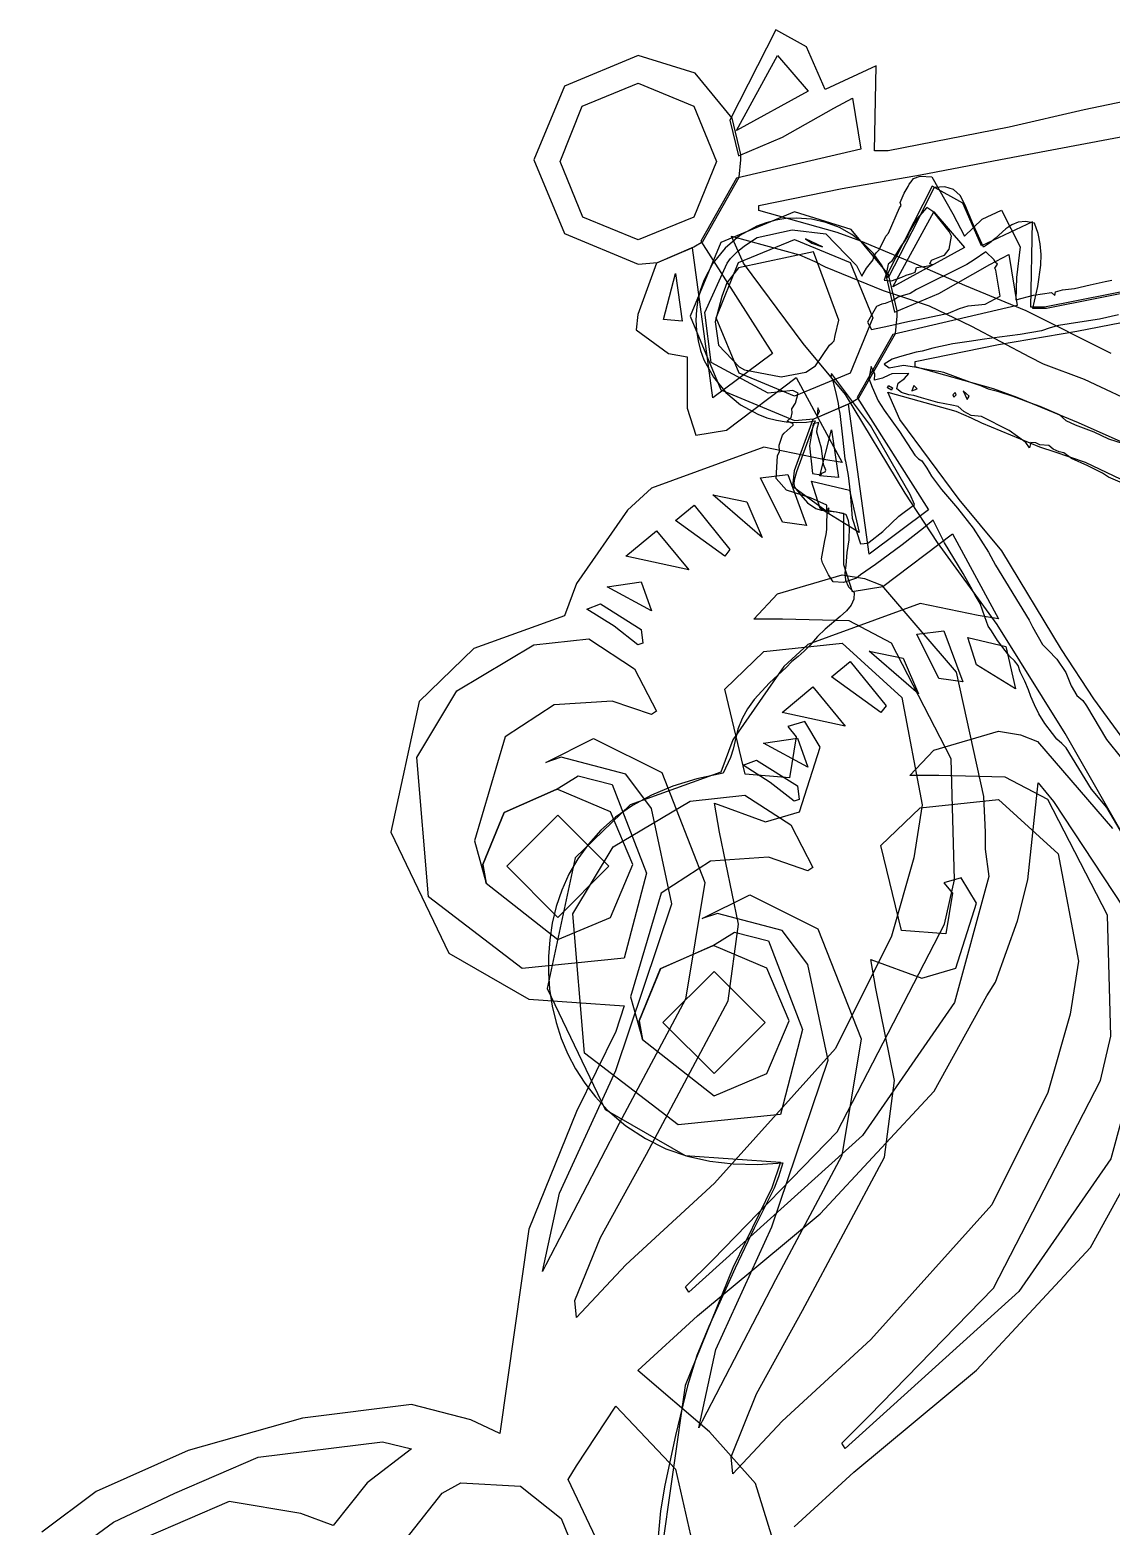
# Model space of a CAD drawing. Extents: x 0 to 208, y 1 to 205.
# Drawn here: x 3.64 to 8.52, y 19.81 to 26.57 of the extents above; entities that cross this region are included whole.
import ezdxf

# ---------------------------------------------------------------- set-up
doc = ezdxf.new("R2010")
doc.units = 0

msp = doc.modelspace()

# ---------------------------------------------------------------- linework, layer by layer
at = {"layer": 'Edge.Cuts'}
for p, q in [((7.7236, 25.857), (7.62273, 25.6563)), ((7.77115, 25.8601), (7.7236, 25.857)), ((7.81004, 25.8474), (7.77115, 25.8601)), ((7.8403, 25.8203), (7.81004, 25.8474)), ((7.86191, 25.7802), (7.8403, 25.8203)), ((7.90128, 25.687), (7.86191, 25.7802)), ((6.92339, 25.6823), (6.84631, 25.6397)), ((6.96521, 25.6979), (6.92339, 25.6823)), ((7.00893, 25.7093), (6.96521, 25.6979)), ((7.05431, 25.7163), (7.00893, 25.7093)), ((7.10121, 25.7187), (7.05431, 25.7163)), ((7.16914, 25.7138), (7.10121, 25.7187)), ((7.23411, 25.6994), (7.16914, 25.7138)), ((7.2953, 25.6762), (7.23411, 25.6994)), ((7.35191, 25.6448), (7.2953, 25.6762)), ((7.94641, 25.5881), (7.90128, 25.687)), ((8.04725, 25.6707), (7.99865, 25.6265)), ((8.07361, 25.6886), (8.04725, 25.6707)), ((8.10307, 25.7005), (8.07361, 25.6886)), ((8.13708, 25.7036), (8.10307, 25.7005)), ((8.1769, 25.6957), (8.13708, 25.7036)), ((8.1933, 25.6492), (8.1769, 25.6957)), ((6.84631, 25.6397), (6.77945, 25.5833)), ((7.40308, 25.6058), (7.35191, 25.6448)), ((7.44806, 25.5599), (7.40308, 25.6058)), ((7.62273, 25.6563), (7.51614, 25.4498)), ((7.97365, 25.6053), (7.94641, 25.5881)), ((7.99865, 25.6265), (7.97365, 25.6053)), ((8.20273, 25.6021), (8.1933, 25.6492)), ((8.20623, 25.5545), (8.20273, 25.6021)), ((6.77945, 25.5833), (6.72442, 25.515)), ((7.48602, 25.5077), (7.44806, 25.5599)), ((8.20476, 25.5064), (8.20623, 25.5545)), ((6.72442, 25.515), (6.68302, 25.4367)), ((7.51614, 25.4498), (7.48602, 25.5077)), ((8.19096, 25.4093), (8.20476, 25.5064)), ((6.68302, 25.4367), (6.66795, 25.3944)), ((8.16925, 25.3114), (8.19096, 25.4093)), ((8.77626, 25.419), (8.23069, 25.3114)), ((6.65691, 25.3503), (6.65017, 25.3046)), ((6.66795, 25.3944), (6.65691, 25.3503)), ((6.65017, 25.3046), (6.64785, 25.2577)), ((8.23069, 25.3114), (8.16925, 25.3114)), ((6.64785, 25.2577), (6.65025, 25.2107)), ((6.65025, 25.2107), (6.65722, 25.1651)), ((6.65722, 25.1651), (6.66862, 25.121)), ((6.66862, 25.121), (6.68409, 25.0787)), ((6.68409, 25.0787), (6.72645, 25.0004)), ((6.72645, 25.0004), (6.7823, 24.9321)), ((6.7823, 24.9321), (6.8497, 24.8756)), ((6.8497, 24.8756), (6.9266, 24.833)), ((6.9266, 24.833), (6.96803, 24.8174)), ((6.96803, 24.8174), (7.01113, 24.806)), ((7.01113, 24.806), (7.05558, 24.799)), ((7.05558, 24.799), (7.10119, 24.7966)), ((7.18571, 24.8043), (7.10119, 24.5738)), ((7.10119, 24.7966), (7.14631, 24.7976)), ((7.14631, 24.7976), (7.18571, 24.8043)), ((7.09159, 24.5363), (7.09038, 24.5187)), ((7.09038, 24.5187), (7.09348, 24.5046)), ((7.10119, 24.5738), (7.09159, 24.5363)), ((7.09348, 24.5046), (7.1217, 24.4684)), ((7.1217, 24.4684), (7.15207, 24.4335)), ((7.15207, 24.4335), (7.18966, 24.4074)), ((7.18966, 24.4074), (7.21275, 24.3998)), ((7.21275, 24.3998), (7.23947, 24.3971)), ((7.23947, 24.3971), (7.28175, 24.3923)), ((7.28175, 24.3923), (7.324, 24.3817)), ((7.324, 24.3817), (7.33503, 24.3529)), ((7.33503, 24.3529), (7.3402, 24.3241)), ((7.3402, 24.3241), (7.33839, 24.2664)), ((7.33839, 24.2664), (7.32942, 24.2088)), ((7.32942, 24.2088), (7.324, 24.1512)), ((7.324, 24.1512), (7.3203, 24.1168)), ((7.3203, 24.1168), (7.3231, 24.084)), ((7.3231, 24.084), (7.33594, 24.0539)), ((7.33594, 24.0539), (7.36244, 24.0282)), ((7.36117, 23.9986), (7.34875, 23.9717)), ((7.36244, 24.0282), (7.36117, 23.9986)), ((7.29919, 23.9205), (7.23129, 23.8636)), ((7.32736, 23.9461), (7.29919, 23.9205)), ((7.34875, 23.9717), (7.32736, 23.9461)), ((7.23129, 23.8636), (7.19598, 23.8296)), ((7.16265, 23.79), (7.1372, 23.7636)), ((7.19598, 23.8296), (7.16265, 23.79)), ((7.08053, 23.7166), (7.05507, 23.6901)), ((7.10886, 23.7401), (7.08053, 23.7166)), ((7.1372, 23.7636), (7.10886, 23.7401)), ((7.05507, 23.6901), (6.98017, 23.6201)), ((6.98017, 23.6201), (6.911, 23.5451)), ((6.911, 23.5451), (6.88131, 23.5041)), ((6.85624, 23.46), (6.837, 23.412)), ((6.88131, 23.5041), (6.85624, 23.46)), ((6.837, 23.412), (6.82455, 23.3597)), ((6.81617, 23.3207), (6.80344, 23.2839)), ((6.82455, 23.3597), (6.81617, 23.3207)), ((6.80344, 23.2839), (6.77076, 23.2137)), ((6.65138, 23.188), (6.5436, 23.1545)), ((6.77076, 23.2137), (6.65138, 23.188)), ((6.44691, 23.1138), (6.36086, 23.0666)), ((6.5436, 23.1545), (6.44691, 23.1138)), ((6.36086, 23.0666), (6.28503, 23.0137)), ((6.28503, 23.0137), (6.21887, 22.9556)), ((6.21887, 22.9556), (6.16195, 22.893)), ((6.16195, 22.893), (6.1138, 22.8267)), ((6.1138, 22.8267), (6.0739, 22.7571)), ((6.0739, 22.7571), (6.04187, 22.6851)), ((6.04187, 22.6851), (6.01714, 22.6112)), ((6.01714, 22.6112), (5.99925, 22.5362)), ((5.99925, 22.5362), (5.98779, 22.4607)), ((5.98779, 22.4607), (5.98226, 22.3854)), ((5.98226, 22.3854), (5.98212, 22.3109)), ((5.98212, 22.3109), (5.98703, 22.2379)), ((5.98703, 22.2379), (5.99854, 22.1612)), ((5.99854, 22.1612), (6.01593, 22.0867)), ((6.01593, 22.0867), (6.0393, 22.0146)), ((6.0393, 22.0146), (6.06865, 21.9449)), ((6.06865, 21.9449), (6.10412, 21.8778)), ((6.10412, 21.8778), (6.14586, 21.8132)), ((6.14586, 21.8132), (6.19387, 21.7514)), ((6.19387, 21.7514), (6.24825, 21.6923)), ((6.24825, 21.6923), (6.33142, 21.6213)), ((6.33142, 21.6213), (6.41945, 21.5632)), ((6.41945, 21.5632), (6.51219, 21.5176)), ((6.51219, 21.5176), (6.60941, 21.4839)), ((6.60941, 21.4839), (6.71096, 21.4613)), ((6.71096, 21.4613), (6.81662, 21.4492)), ((6.81662, 21.4492), (6.92629, 21.447)), ((6.92629, 21.447), (7.03972, 21.4541)), ((7.03972, 21.4541), (7.02047, 21.3907)), ((7.02047, 21.3907), (7.00128, 21.3388)), ((7.00128, 21.3388), (6.91004, 21.1583)), ((6.91004, 21.1583), (6.82455, 20.9777)), ((6.82455, 20.9777), (6.70545, 20.7155)), ((6.70545, 20.7155), (6.65166, 20.5833)), ((6.65166, 20.5833), (6.60941, 20.4475)), ((6.60941, 20.4475), (6.55551, 20.2234)), ((6.55551, 20.2234), (6.50663, 19.998)), ((6.50663, 19.998), (6.48837, 19.8833)), ((6.48837, 19.8833), (6.47649, 19.7667))]:
    msp.add_line(p, q, dxfattribs=at)
at = {"layer": 'Layer 1'}
for p, q in [((7.00842, 26.5683), (6.800803, 26.160757)), ((7.14683, 26.4914), (7.00842, 26.5683)), ((7.23142, 26.2991), (7.14683, 26.4914)), ((6.387654, 26.4529), (6.054911, 26.314503)), ((6.643837, 26.373395), (6.387654, 26.4529)), ((6.83156, 26.1146), (7.016108, 26.452938)), ((7.016108, 26.452938), (7.154519, 26.291459)), ((6.811681, 26.170216), (6.643837, 26.373395)), ((7.462105, 26.406806), (7.23142, 26.2991)), ((7.454414, 26.022331), (7.462105, 26.406806)), ((6.054911, 26.314503), (5.916513, 25.98176)), ((6.134422, 26.224238), (6.38766, 26.3273)), ((6.38766, 26.3273), (6.637953, 26.224238)), ((6.38766, 26.3273), (6.38766, 26.3273)), ((7.154519, 26.291459), (6.83156, 26.114601)), ((6.034305, 25.973945), (6.134422, 26.224238)), ((6.637953, 26.224238), (6.741015, 25.973945)), ((7.039178, 26.083862), (7.269863, 26.214583)), ((7.269863, 26.214583), (7.354447, 26.26072)), ((7.354447, 26.26072), (7.392895, 26.030035)), ((8.400222, 26.206879), (8.061884, 26.129984)), ((8.653975, 26.260705), (8.400222, 26.206879)), ((6.800803, 26.160757), (6.839251, 25.999278)), ((6.850943, 26.005317), (6.811681, 26.170216)), ((6.83156, 26.114601), (6.83156, 26.1146)), ((6.839251, 25.999278), (7.039178, 26.083862)), ((8.061884, 26.129984), (7.51593, 26.022331)), ((8.023438, 25.983885), (8.638597, 26.099227)), ((7.392895, 26.030035), (6.831562, 25.899314)), ((6.850943, 25.98176), (6.850943, 26.005317)), ((7.51593, 26.022331), (7.454414, 26.022331)), ((5.916513, 25.98176), (6.054911, 25.649018)), ((6.137367, 25.723652), (6.034305, 25.973945)), ((6.741015, 25.973945), (6.637953, 25.723652)), ((6.843089, 25.903237), (6.850943, 25.98176)), ((7.662032, 25.914679), (8.023438, 25.983885)), ((6.831562, 25.899314), (6.670083, 25.614803)), ((6.67819, 25.6127), (6.843089, 25.903237)), ((7.308315, 25.853163), (7.662032, 25.914679)), ((6.93153, 25.776269), (7.308315, 25.853163)), ((6.93153, 25.7532), (6.93153, 25.776269)), ((7.28524, 25.6532), (6.93153, 25.7532)), ((6.38766, 25.62059), (6.137367, 25.723652)), ((6.637953, 25.723652), (6.38766, 25.62059)), ((6.054911, 25.649018), (6.387654, 25.51062)), ((6.638929, 25.589144), (6.678191, 25.612701)), ((6.670083, 25.614803), (6.993042, 25.107296)), ((6.678191, 25.612701), (6.67819, 25.6127)), ((6.86232, 25.5148), (6.8085, 25.6378)), ((6.8085, 25.6378), (7.11608, 25.553216)), ((7.3929, 25.6148), (7.28524, 25.6532)), ((7.66972, 25.4994), (7.3929, 25.6148)), ((6.631635, 25.584044), (6.470156, 25.514839)), ((6.47403, 25.518472), (6.638929, 25.589144)), ((6.72391, 24.907369), (6.631635, 25.584044)), ((7.11608, 25.553216), (7.185285, 25.522458)), ((6.470156, 25.514839), (6.385572, 25.284154)), ((6.387654, 25.51062), (6.47403, 25.518472)), ((6.50092, 25.2611), (6.554747, 25.468716)), ((6.554747, 25.468716), (6.585504, 25.25341)), ((7.13145, 25.1534), (6.86232, 25.5148)), ((7.185285, 25.522458), (7.231422, 25.499389)), ((7.231422, 25.499389), (7.492865, 25.391736)), ((7.86196, 25.4149), (7.66972, 25.4994)), ((8.13878, 25.2995), (7.86196, 25.4149)), ((7.492865, 25.391736), (7.56207, 25.368667)), ((7.56207, 25.368667), (7.700481, 25.32253)), ((6.385572, 25.284154), (6.377882, 25.214948)), ((7.700481, 25.32253), (7.892718, 25.230256)), ((8.52325, 25.1073), (8.13878, 25.2995)), ((6.377882, 25.214948), (6.523982, 25.107295)), ((6.585504, 25.25341), (6.50092, 25.261101)), ((6.50092, 25.261101), (6.50092, 25.2611)), ((7.892718, 25.230256), (8.154161, 25.091845)), ((7.32369, 24.9227), (7.13145, 25.1534)), ((6.523982, 25.107295), (6.608566, 25.091914)), ((6.608566, 25.091914), (6.608566, 24.861229)), ((6.993042, 25.107296), (6.72391, 24.907369)), ((8.154161, 25.091845), (8.215677, 25.061087)), ((8.215677, 25.061087), (8.400225, 24.991882)), ((6.785425, 24.761266), (7.100694, 24.99964)), ((7.100694, 24.99964), (7.30831, 24.615166)), ((8.400225, 24.991882), (8.761631, 24.822713)), ((6.608566, 24.861229), (6.647014, 24.738197)), ((7.59282, 24.4767), (7.32369, 24.9227)), ((6.647014, 24.738197), (6.785425, 24.761266)), ((6.954593, 24.684371), (6.447087, 24.499823)), ((7.216036, 24.630544), (6.954593, 24.684371)), ((7.30831, 24.615166), (7.216036, 24.630544)), ((6.939218, 24.545923), (7.06225, 24.561301)), ((7.039181, 24.345996), (6.939218, 24.545923)), ((7.06225, 24.561301), (7.06225, 24.5613)), ((7.06225, 24.5613), (7.146834, 24.330615)), ((7.20835, 24.407495), (7.169902, 24.530527)), ((7.169902, 24.530527), (7.340994, 24.490157)), ((6.447087, 24.499823), (6.339434, 24.39986)), ((6.946907, 24.276788), (6.723912, 24.469025)), ((6.723912, 24.469025), (6.877702, 24.438267)), ((7.340994, 24.490157), (7.385208, 24.299842)), ((7.73892, 24.2537), (7.59282, 24.4767)), ((6.339434, 24.39986), (6.108749, 24.069212)), ((6.554743, 24.353684), (6.639328, 24.422889)), ((6.639328, 24.42289), (6.800807, 24.222963)), ((6.639328, 24.422889), (6.639328, 24.42289)), ((6.877702, 24.438268), (6.946907, 24.276788)), ((6.877702, 24.438267), (6.877702, 24.438268)), ((7.385208, 24.299842), (7.20835, 24.407495)), ((6.777738, 24.192205), (6.554743, 24.353684)), ((7.146834, 24.330615), (7.039181, 24.345996)), ((6.331748, 24.192206), (6.470159, 24.307548)), ((6.470159, 24.307548), (6.616259, 24.13069)), ((6.470159, 24.307548), (6.470159, 24.307548)), ((7.385208, 24.299842), (7.385208, 24.299842)), ((8.00806, 23.8846), (7.73892, 24.2537)), ((6.616259, 24.13069), (6.331748, 24.192206)), ((6.800807, 24.222963), (6.777738, 24.192205)), ((6.108749, 24.069212), (6.054922, 23.923112)), ((6.247164, 24.053795), (6.400954, 24.076864)), ((6.447091, 23.946142), (6.247164, 24.053795)), ((6.400954, 24.076864), (6.400954, 24.076863)), ((6.400954, 24.076863), (6.447091, 23.946142)), ((7.016114, 24.023021), (7.308315, 24.107606)), ((7.308315, 24.107606), (7.408278, 24.092225)), ((7.408278, 24.092225), (7.485173, 24.061467)), ((7.485171, 24.061468), (7.823509, 23.669304)), ((7.485173, 24.061467), (7.485171, 24.061468)), ((6.908461, 23.907679), (7.016114, 24.023021)), ((6.054922, 23.923112), (5.644736, 23.77593)), ((6.15489, 23.953831), (6.216406, 23.9769)), ((6.277922, 23.876936), (6.15489, 23.953831)), ((6.216406, 23.9769), (6.216406, 23.976899)), ((6.216406, 23.976899), (6.400954, 23.861557)), ((6.385575, 23.792351), (6.277922, 23.876936)), ((6.400954, 23.861557), (6.408644, 23.800042)), ((7.039182, 23.907679), (6.908461, 23.907679)), ((7.339073, 23.899989), (7.039182, 23.907679)), ((7.53131, 23.800025), (7.339073, 23.899989)), ((8.31563, 23.3925), (8.00806, 23.8846)), ((5.644736, 23.77593), (5.397471, 23.535754)), ((5.568447, 23.585336), (5.916517, 23.792348)), ((5.916517, 23.792348), (6.163541, 23.819262)), ((6.163541, 23.819262), (6.370197, 23.684695)), ((6.408644, 23.800042), (6.385575, 23.792351)), ((6.954596, 23.761575), (7.308312, 23.800022)), ((7.308312, 23.800022), (7.577444, 23.553958)), ((7.800442, 23.27714), (7.53131, 23.800025)), ((6.777738, 23.592406), (6.954596, 23.761575)), ((6.370197, 23.684695), (6.47016, 23.492458)), ((7.823509, 23.669304), (7.946541, 23.107971)), ((5.386903, 23.283885), (5.568447, 23.585336)), ((6.870012, 23.207931), (6.777738, 23.592406)), ((5.397471, 23.535754), (5.270593, 22.946547)), ((6.007829, 23.521295), (5.785795, 23.377117)), ((6.270233, 23.538596), (6.007829, 23.521295)), ((6.447091, 23.47708), (6.270233, 23.538596)), ((7.577444, 23.553958), (7.669718, 23.06952)), ((6.47016, 23.492458), (6.447091, 23.47708)), ((7.139144, 23.446306), (7.062249, 23.423238)), ((7.20835, 23.330964), (7.139144, 23.446306)), ((5.785795, 23.377117), (5.647384, 22.908058)), ((7.062249, 23.423238), (7.100697, 23.377101)), ((7.100697, 23.377101), (7.069939, 23.192553)), ((8.59246, 22.9081), (8.31563, 23.3925)), ((5.970343, 23.261782), (6.185649, 23.369435)), ((6.185649, 23.369435), (6.493229, 23.215645)), ((7.116076, 23.038763), (7.20835, 23.330964)), ((5.439768, 22.654308), (5.386903, 23.283885)), ((6.039548, 23.284851), (5.970343, 23.261782)), ((6.331749, 23.207955), (6.039548, 23.284851)), ((7.81582, 22.731186), (7.800442, 23.27714)), ((6.01648, 23.138743), (6.116443, 23.200259)), ((6.116443, 23.200259), (6.270233, 23.161811)), ((6.447091, 23.054165), (6.331749, 23.207955)), ((6.493229, 23.215645), (6.68835, 22.718712)), ((7.069939, 23.192553), (6.870012, 23.207931)), ((8.146465, 22.731222), (8.192602, 23.169523)), ((8.192602, 23.169523), (8.261807, 23.084939)), ((6.016479, 23.138776), (5.78195, 23.035929)), ((5.781951, 23.035896), (6.01648, 23.138743)), ((6.02417, 23.138776), (6.016479, 23.138776)), ((6.262544, 23.038812), (6.02417, 23.138776)), ((6.270233, 23.161811), (6.424023, 22.761957)), ((7.946541, 23.107971), (7.954231, 22.946492)), ((5.78195, 23.035929), (5.685831, 22.800438)), ((5.685832, 22.800405), (5.781951, 23.035896)), ((6.362507, 22.800438), (6.262544, 23.038812)), ((6.539365, 22.623553), (6.447091, 23.054165)), ((6.754669, 22.94649), (6.731601, 23.077211)), ((6.731601, 23.077211), (6.962286, 22.992626)), ((6.962286, 22.992626), (7.116076, 23.038763)), ((7.669718, 23.06952), (7.631271, 22.831146)), ((8.261807, 23.084939), (8.577076, 22.608191)), ((5.793485, 22.792748), (6.02417, 23.023433)), ((6.02417, 23.023433), (6.254855, 22.792748)), ((6.02417, 23.023433), (6.02417, 23.023433)), ((5.270593, 22.946547), (5.532036, 22.400593)), ((5.647384, 22.908058), (5.70121, 22.715821)), ((6.839254, 22.531258), (6.754669, 22.94649)), ((7.954231, 22.946492), (7.954231, 22.869597)), ((7.631271, 22.831146), (7.531307, 22.477429)), ((7.954231, 22.869597), (7.96961, 22.746565)), ((5.685831, 22.800438), (5.70121, 22.715854)), ((5.70121, 22.715821), (5.685832, 22.800405)), ((6.02417, 22.562063), (5.793485, 22.792748)), ((6.254855, 22.792748), (6.02417, 22.562063)), ((6.262544, 22.562064), (6.362507, 22.800438)), ((5.70121, 22.715854), (6.024169, 22.462101)), ((6.424023, 22.761957), (6.324059, 22.377483)), ((6.68835, 22.718712), (6.600882, 22.192945)), ((7.769683, 22.531259), (7.81582, 22.731186)), ((7.96961, 22.746565), (7.81582, 22.177542)), ((8.100328, 22.546674), (8.146465, 22.731222)), ((5.86269, 22.331349), (5.439768, 22.654308)), ((6.02417, 22.4621), (6.262544, 22.562064)), ((6.285612, 21.869983), (6.539365, 22.623553)), ((6.793115, 22.185228), (6.839252, 22.531256)), ((6.839252, 22.531256), (6.839254, 22.531258)), ((7.285245, 21.593141), (7.769683, 22.531259)), ((8.000365, 22.269852), (8.100328, 22.546674)), ((6.024169, 22.462101), (6.02417, 22.4621)), ((7.531307, 22.477429), (7.277554, 21.969923)), ((5.532036, 22.400593), (5.893443, 22.192015)), ((6.324059, 22.377483), (5.86269, 22.331346)), ((5.86269, 22.331346), (5.86269, 22.331349)), ((7.961917, 22.208337), (8.000365, 22.269852)), ((5.893443, 22.192015), (6.324053, 22.162219)), ((6.324053, 22.162219), (6.285606, 22.046877)), ((6.600882, 22.192945), (6.300992, 21.631612)), ((6.424019, 21.493174), (6.793115, 22.185228)), ((7.81582, 22.177542), (7.400587, 21.577762)), ((7.723542, 21.777725), (7.961917, 22.208337)), ((6.285606, 22.046877), (6.108748, 21.685471)), ((7.277554, 21.969923), (6.7316, 21.362453)), ((6.031859, 21.316339), (6.285612, 21.869983)), ((7.208346, 21.224082), (7.723542, 21.777725)), ((6.108748, 21.685471), (5.893442, 21.154896)), ((6.300992, 21.631612), (5.970344, 20.993384)), ((7.400587, 21.577762), (6.616259, 20.870329)), ((6.723912, 21.016429), (7.285245, 21.593141)), ((6.216403, 21.116389), (6.424019, 21.493174)), ((6.7316, 21.362453), (6.331746, 20.993357)), ((5.954965, 20.962626), (6.031861, 21.316342)), ((6.031861, 21.316342), (6.031859, 21.316339)), ((6.654702, 20.762713), (7.208346, 21.224082)), ((5.893442, 21.154896), (5.762721, 20.232157)), ((6.101061, 20.831878), (6.216403, 21.116389)), ((6.60088, 20.893397), (6.723912, 21.016429)), ((5.970344, 20.993384), (5.954965, 20.962626)), ((6.331746, 20.993357), (6.108751, 20.754982)), ((6.616259, 20.870329), (6.60088, 20.893397)), ((6.108751, 20.754982), (6.101061, 20.831878)), ((6.38557, 20.516649), (6.654702, 20.762713)), ((6.708528, 20.239827), (6.38557, 20.516649)), ((5.362868, 20.362878), (4.870741, 20.301362)), ((5.632, 20.293673), (5.362868, 20.362878)), ((6.108753, 20.086023), (6.285611, 20.355155)), ((6.285611, 20.355155), (6.554743, 20.070644)), ((4.870741, 20.301362), (4.355545, 20.155262)), ((5.762721, 20.232157), (5.632, 20.293673)), ((6.916145, 20.006258), (6.708528, 20.239827)), ((4.355545, 20.155262), (3.940313, 19.970714)), ((4.670817, 20.124475), (5.23215, 20.19368)), ((5.362872, 20.162922), (5.162945, 20.009132)), ((5.23215, 20.19368), (5.362872, 20.162922)), ((4.294032, 19.962996), (4.670817, 20.124475)), ((6.070305, 20.024507), (6.108753, 20.086023)), ((6.554743, 20.070644), (6.646056, 19.673674)), ((5.162945, 20.009132), (5.009155, 19.816895)), ((5.501284, 19.962989), (5.585868, 20.009126)), ((5.585868, 20.009126), (5.855, 19.993748)), ((5.855, 19.993748), (6.039548, 19.847648)), ((6.208716, 19.732306), (6.070305, 20.024507)), ((7.008418, 19.709252), (6.916145, 20.006258)), ((3.940313, 19.970714), (3.694249, 19.786166)), ((4.017211, 19.832274), (4.294032, 19.962996)), ((5.27829, 19.67848), (5.501285, 19.962991)), ((5.501285, 19.962991), (5.501284, 19.962989)), ((4.540097, 19.924549), (4.163312, 19.763069)), ((4.863055, 19.870722), (4.540097, 19.924549)), ((5.009155, 19.816895), (4.863055, 19.870722)), ((3.640426, 19.555452), (4.017211, 19.832274)), ((6.039548, 19.847648), (6.108753, 19.678479))]:
    msp.add_line(p, q, dxfattribs=at)
at = {"layer": 'test'}
for p, q in [((7.605643, 25.861241), (7.610136, 25.871927)), ((7.610136, 25.871927), (7.619845, 25.882613)), ((7.619845, 25.882613), (7.630462, 25.897453)), ((7.630462, 25.897453), (7.660183, 25.90882)), ((7.660183, 25.90882), (7.713043, 25.904666)), ((7.713043, 25.904666), (7.807372, 25.738356)), ((7.71398, 25.8627), (7.506363, 25.455157)), ((7.569979, 25.789113), (7.587522, 25.831856)), ((7.587522, 25.831856), (7.605643, 25.861241)), ((7.85239, 25.7858), (7.71398, 25.8627)), ((7.093214, 25.747401), (6.760471, 25.609003)), ((7.349397, 25.667896), (7.093214, 25.747401)), ((7.517867, 25.650201), (7.566756, 25.765486)), ((7.53712, 25.409), (7.721668, 25.747338)), ((7.566756, 25.765486), (7.574116, 25.775079)), ((7.574116, 25.775079), (7.569979, 25.789113)), ((7.68966, 25.7662), (7.646829, 25.71736)), ((7.72149, 25.7455), (7.68966, 25.7662)), ((7.79074, 25.6576), (7.72149, 25.7455)), ((7.721668, 25.747338), (7.860079, 25.585859)), ((7.807372, 25.738356), (7.861161, 25.636842)), ((7.93697, 25.5936), (7.85239, 25.7858)), ((7.939859, 25.714313), (8.028116, 25.754221)), ((8.028116, 25.754221), (8.112087, 25.588757)), ((7.517241, 25.464717), (7.349397, 25.667896)), ((7.646829, 25.71736), (7.61219, 25.658589)), ((7.861161, 25.636842), (7.939859, 25.714313)), ((8.167661, 25.701198), (7.93697, 25.5936)), ((8.15997, 25.316723), (8.167661, 25.701198)), ((6.760471, 25.609003), (6.622073, 25.27626)), ((6.839972, 25.518638), (7.09321, 25.6217)), ((6.86749, 25.592862), (6.923589, 25.631354)), ((6.923589, 25.631354), (7.082636, 25.666297)), ((7.082636, 25.666297), (7.233838, 25.64754)), ((7.09321, 25.6217), (7.343503, 25.518638)), ((7.09321, 25.6217), (7.09321, 25.6217)), ((7.21952, 25.5886), (7.142579, 25.625482)), ((7.142579, 25.625482), (7.171434, 25.604902)), ((7.171434, 25.604902), (7.21952, 25.5886)), ((7.233838, 25.64754), (7.372645, 25.504865)), ((7.474965, 25.575402), (7.504492, 25.636845)), ((7.504492, 25.636845), (7.517867, 25.650201)), ((7.587448, 25.61143), (7.575338, 25.596929)), ((7.604164, 25.638069), (7.587448, 25.61143)), ((7.61219, 25.658589), (7.604164, 25.638069)), ((7.80199, 25.6369), (7.79074, 25.6576)), ((7.790853, 25.578972), (7.80199, 25.6369)), ((6.788261, 25.515795), (6.803377, 25.5362)), ((6.803377, 25.5362), (6.835433, 25.567389)), ((6.835433, 25.567389), (6.86749, 25.592862)), ((7.17797, 25.567123), (6.839881, 25.494073)), ((7.293143, 25.257608), (7.17797, 25.567123)), ((7.21952, 25.5886), (7.21952, 25.5886)), ((7.447355, 25.529989), (7.451354, 25.546017)), ((7.451354, 25.546017), (7.461365, 25.562046)), ((7.461365, 25.562046), (7.474965, 25.575402)), ((7.575338, 25.596929), (7.531155, 25.52339)), ((7.860079, 25.585859), (7.53712, 25.409001)), ((7.711055, 25.529212), (7.756484, 25.547232)), ((7.756484, 25.547232), (7.769503, 25.552026)), ((7.769503, 25.552026), (7.790853, 25.578972)), ((7.956193, 25.567171), (7.903404, 25.529916)), ((7.99373, 25.530095), (7.956193, 25.567171)), ((7.975423, 25.508984), (8.060007, 25.555121)), ((8.060007, 25.555121), (8.098455, 25.324436)), ((8.112087, 25.588757), (8.095179, 25.450535)), ((6.687897, 25.292514), (6.788261, 25.515795)), ((6.739855, 25.268345), (6.839972, 25.518638)), ((6.839881, 25.494073), (6.78714, 25.426616)), ((7.343503, 25.518638), (7.446565, 25.268345)), ((7.372645, 25.504865), (7.397387, 25.456061)), ((7.397387, 25.456061), (7.417304, 25.493025)), ((7.417304, 25.493025), (7.447355, 25.529989)), ((7.506827, 25.465955), (7.497283, 25.439239)), ((7.516344, 25.510351), (7.506827, 25.465955)), ((7.531155, 25.52339), (7.516344, 25.510351)), ((7.556503, 25.299818), (7.517241, 25.464717)), ((7.597266, 25.460974), (7.622282, 25.469155)), ((7.622282, 25.469155), (7.637479, 25.474713)), ((7.637479, 25.474713), (7.643767, 25.496371)), ((7.643767, 25.496371), (7.686748, 25.501932)), ((7.871355, 25.509901), (7.644286, 25.395782)), ((7.686748, 25.501932), (7.715743, 25.507703)), ((7.703607, 25.512982), (7.711055, 25.529212)), ((7.715743, 25.507703), (7.703607, 25.512982)), ((7.744738, 25.378262), (7.975423, 25.508984)), ((7.88738, 25.519409), (7.871355, 25.509901)), ((7.903404, 25.529916), (7.88738, 25.519409)), ((7.998474, 25.519409), (7.99373, 25.530095)), ((7.996905, 25.492858), (8.010087, 25.510765)), ((8.002118, 25.484398), (7.996905, 25.492858)), ((8.010087, 25.510765), (7.998474, 25.519409)), ((8.021786, 25.366697), (8.002118, 25.484398)), ((6.78714, 25.426616), (6.764218, 25.364466)), ((7.497283, 25.439239), (7.530388, 25.434939)), ((7.506363, 25.455157), (7.544811, 25.293678)), ((7.530388, 25.434939), (7.53046, 25.435)), ((7.53046, 25.435), (7.577569, 25.452698)), ((7.53712, 25.409001), (7.53712, 25.409)), ((7.577569, 25.452698), (7.597266, 25.460974)), ((8.095179, 25.450535), (8.091567, 25.349655)), ((8.76744, 25.424376), (8.221486, 25.316723)), ((8.303641, 25.394511), (8.357809, 25.401507)), ((8.357809, 25.401507), (8.427351, 25.417608)), ((8.427351, 25.417608), (8.495661, 25.432685)), ((8.495661, 25.432685), (8.525617, 25.439004)), ((6.764218, 25.364466), (6.734179, 25.251191)), ((7.486665, 25.330485), (7.463576, 25.31919)), ((7.502941, 25.333798), (7.486665, 25.330485)), ((7.540341, 25.348685), (7.502941, 25.333798)), ((7.561471, 25.362336), (7.540341, 25.348685)), ((7.544811, 25.293678), (7.744738, 25.378262)), ((7.573468, 25.366835), (7.561471, 25.362336)), ((7.600169, 25.373171), (7.573468, 25.366835)), ((7.614899, 25.378191), (7.600169, 25.373171)), ((7.644286, 25.395782), (7.614899, 25.378191)), ((7.87773, 25.322805), (7.954197, 25.329525)), ((7.954197, 25.329525), (8.021786, 25.366697)), ((8.091567, 25.349655), (8.172493, 25.370903)), ((8.172493, 25.370903), (8.253962, 25.382934)), ((8.253962, 25.382934), (8.267839, 25.369701)), ((8.267839, 25.369701), (8.271341, 25.385209)), ((8.271341, 25.385209), (8.303641, 25.394511)), ((6.622073, 25.27626), (6.760471, 24.943517)), ((6.716404, 25.067544), (6.687897, 25.292514)), ((6.842917, 25.018052), (6.739855, 25.268345)), ((7.446565, 25.268345), (7.343503, 25.018052)), ((7.463576, 25.31919), (7.42271, 25.248451)), ((8.098455, 25.324436), (7.537122, 25.193714)), ((7.548649, 25.197737), (7.556503, 25.27626)), ((7.556503, 25.27626), (7.556503, 25.299818)), ((7.604208, 25.252032), (7.681433, 25.267063)), ((7.681433, 25.267063), (7.745546, 25.280867)), ((7.745546, 25.280867), (7.788108, 25.290293)), ((7.788108, 25.290293), (7.838466, 25.310289)), ((7.838466, 25.310289), (7.87773, 25.322805)), ((8.221486, 25.316723), (8.15997, 25.316723)), ((8.367588, 25.209071), (8.728994, 25.278277)), ((8.469713, 25.262517), (8.380915, 25.249318)), ((8.555199, 25.282403), (8.469713, 25.262517)), ((6.734179, 25.251191), (6.749323, 25.145477)), ((7.275767, 25.188152), (7.293143, 25.257608)), ((7.537122, 25.193714), (7.375643, 24.909203)), ((7.38375, 24.9072), (7.548649, 25.197737)), ((7.42271, 25.248451), (7.441246, 25.215124)), ((7.441246, 25.215124), (7.518716, 25.232509)), ((7.518716, 25.232509), (7.518723, 25.232508)), ((7.518723, 25.232508), (7.604208, 25.252032)), ((8.013871, 25.147555), (8.367588, 25.209071)), ((8.207883, 25.20953), (8.11134, 25.192772)), ((8.247131, 25.22273), (8.207883, 25.20953)), ((8.284743, 25.233592), (8.247131, 25.22273)), ((8.380915, 25.249318), (8.284743, 25.233592)), ((6.749323, 25.145477), (6.842389, 25.047921)), ((7.187466, 25.051813), (7.25158, 25.144975)), ((7.25158, 25.144975), (7.262257, 25.156094)), ((7.262257, 25.156094), (7.271248, 25.164109)), ((7.271248, 25.164109), (7.275767, 25.188152)), ((7.637086, 25.07066), (8.013871, 25.147555)), ((7.717304, 25.131002), (7.668698, 25.118593)), ((7.807026, 25.151322), (7.717304, 25.131002)), ((7.881178, 25.160957), (7.807026, 25.151322)), ((7.950423, 25.171518), (7.881178, 25.160957)), ((8.017882, 25.180967), (7.950423, 25.171518)), ((8.11134, 25.192772), (8.017882, 25.180967)), ((6.974336, 24.928549), (6.716404, 25.067544)), ((7.534455, 25.08132), (7.497143, 25.059637)), ((7.497143, 25.059637), (7.52081, 25.042274)), ((7.566766, 25.092007), (7.534455, 25.08132)), ((7.604165, 25.102695), (7.566766, 25.092007)), ((7.641833, 25.113815), (7.604165, 25.102695)), ((7.637086, 25.047591), (7.637086, 25.07066)), ((7.668698, 25.118593), (7.641833, 25.113815)), ((6.842389, 25.047921), (6.866909, 25.033841)), ((7.09321, 24.91499), (6.842917, 25.018052)), ((6.866909, 25.033841), (7.032211, 25.002335)), ((7.032211, 25.002335), (7.144414, 25.023242)), ((7.343503, 25.018052), (7.09321, 24.91499)), ((7.144401, 25.023244), (7.187466, 25.051813)), ((7.144414, 25.023242), (7.144401, 25.023244)), ((7.259195, 25.017209), (7.25753, 25.000389)), ((7.25753, 25.000389), (7.264481, 24.990601)), ((7.436199, 24.782079), (7.259195, 25.017209)), ((7.439275, 25.049186), (7.429073, 24.994842)), ((7.429073, 24.994842), (7.443994, 24.955387)), ((7.456211, 25.013632), (7.439275, 25.049186)), ((7.453446, 24.987069), (7.456211, 25.013632)), ((7.490233, 24.996219), (7.453446, 24.987069)), ((7.518793, 25.010428), (7.490233, 24.996219)), ((7.531617, 25.014998), (7.518793, 25.010428)), ((7.52081, 25.042274), (7.584885, 25.054283)), ((7.609594, 25.017171), (7.531617, 25.014998)), ((7.561543, 24.973539), (7.588851, 24.994082)), ((7.584885, 25.054283), (7.635401, 25.046762)), ((7.588851, 24.994082), (7.609594, 25.017171)), ((7.635401, 25.046762), (7.705437, 25.034287)), ((7.990803, 24.947628), (7.637086, 25.047591)), ((7.705437, 25.034287), (7.753766, 25.026478)), ((7.753766, 25.026478), (7.764992, 25.022877)), ((7.764992, 25.022877), (7.883646, 24.979221)), ((6.760471, 24.943517), (7.093214, 24.80512)), ((7.085171, 24.94111), (6.974336, 24.928549)), ((7.108781, 24.929153), (7.085171, 24.94111)), ((7.096891, 24.883542), (7.108781, 24.929153)), ((7.264481, 24.990601), (7.280836, 24.922283)), ((7.443994, 24.955387), (7.470723, 24.893294)), ((7.51337, 24.9531), (7.517451, 24.963788)), ((7.530665, 24.942412), (7.51337, 24.9531)), ((7.51337, 24.9531), (7.51337, 24.9531)), ((7.567881, 24.809219), (7.514054, 24.932251)), ((7.514054, 24.932251), (7.821634, 24.847667)), ((7.517451, 24.963788), (7.534746, 24.9531)), ((7.534746, 24.9531), (7.530665, 24.942412)), ((7.555061, 24.948543), (7.561543, 24.973539)), ((7.575804, 24.931638), (7.555061, 24.948543)), ((7.609345, 24.921418), (7.575804, 24.931638)), ((7.630928, 24.96375), (7.622018, 24.938819)), ((7.622018, 24.938819), (7.646953, 24.947723)), ((7.646953, 24.947723), (7.630928, 24.96375)), ((7.646953, 24.947723), (7.646953, 24.947723)), ((7.818551, 24.931695), (7.807242, 24.921008)), ((7.823267, 24.921008), (7.818551, 24.931695)), ((7.882037, 24.915036), (7.85436, 24.939637)), ((7.85436, 24.939637), (7.872481, 24.899638)), ((7.883646, 24.979221), (7.933095, 24.963775)), ((7.933095, 24.963775), (7.967877, 24.947276)), ((7.967877, 24.947276), (8.009856, 24.936986)), ((8.098456, 24.909181), (7.990803, 24.947628)), ((8.009856, 24.936986), (8.079123, 24.915388)), ((7.080839, 24.858461), (7.096891, 24.883542)), ((7.081939, 24.839851), (7.080839, 24.858461)), ((7.337195, 24.878444), (7.175716, 24.809239)), ((7.17959, 24.812971), (7.344489, 24.883642)), ((7.197504, 24.861835), (7.195839, 24.824835)), ((7.205917, 24.84644), (7.197504, 24.861835)), ((7.280836, 24.922283), (7.289526, 24.882106)), ((7.289526, 24.882106), (7.293085, 24.856929)), ((7.293085, 24.856929), (7.297857, 24.837408)), ((7.42947, 24.201769), (7.337195, 24.878444)), ((7.344489, 24.883642), (7.383751, 24.907199)), ((7.375643, 24.909203), (7.698602, 24.401696)), ((7.383751, 24.907199), (7.38375, 24.9072)), ((7.470723, 24.893294), (7.497424, 24.851078)), ((7.631739, 24.917374), (7.609345, 24.921418)), ((7.666135, 24.906977), (7.631739, 24.917374)), ((7.740733, 24.885892), (7.666135, 24.906977)), ((7.803949, 24.874454), (7.740733, 24.885892)), ((7.831477, 24.867528), (7.803949, 24.874454)), ((7.807242, 24.921008), (7.811958, 24.91032)), ((7.811958, 24.91032), (7.823267, 24.921008)), ((7.823267, 24.921008), (7.823267, 24.921008)), ((7.857901, 24.845201), (7.831477, 24.867528)), ((7.872481, 24.899638), (7.882023, 24.915036)), ((7.882023, 24.915036), (7.882037, 24.915036)), ((8.079123, 24.915388), (8.157924, 24.885157)), ((8.375278, 24.793839), (8.098456, 24.909181)), ((8.157924, 24.885157), (8.200279, 24.869143)), ((8.200279, 24.869143), (8.288053, 24.83141)), ((7.059788, 24.80159), (7.077029, 24.818377)), ((7.069745, 24.797563), (7.059788, 24.80159)), ((7.087479, 24.79018), (7.069745, 24.797563)), ((7.077029, 24.818377), (7.081939, 24.839851)), ((7.08732, 24.783773), (7.087479, 24.79018)), ((7.175716, 24.809239), (7.091132, 24.578554)), ((7.093214, 24.80512), (7.17959, 24.812971)), ((7.176707, 24.790108), (7.160875, 24.691266)), ((7.202638, 24.796308), (7.176707, 24.790108)), ((7.195772, 24.769593), (7.202638, 24.796308)), ((7.195839, 24.824835), (7.205878, 24.846436)), ((7.205878, 24.846436), (7.205917, 24.84644)), ((7.297857, 24.837408), (7.309524, 24.729493)), ((7.497424, 24.851078), (7.566882, 24.754937)), ((7.837013, 24.447813), (7.567881, 24.809219)), ((7.821634, 24.847667), (7.890839, 24.816909)), ((7.890885, 24.828059), (7.857901, 24.845201)), ((7.890839, 24.816909), (7.936976, 24.79384)), ((7.937476, 24.823676), (7.890885, 24.828059)), ((7.936976, 24.79384), (8.198419, 24.686187)), ((8.061972, 24.75974), (7.937476, 24.823676)), ((8.288053, 24.83141), (8.318348, 24.804918)), ((8.318348, 24.804918), (8.359833, 24.785775)), ((8.567515, 24.709254), (8.375278, 24.793839)), ((7.02302, 24.693301), (7.034026, 24.724595)), ((7.034026, 24.724595), (7.039377, 24.739248)), ((7.039377, 24.739248), (7.04608, 24.747263)), ((7.04608, 24.747263), (7.08732, 24.783773)), ((7.194389, 24.752708), (7.195772, 24.769593)), ((7.214525, 24.680579), (7.194389, 24.752708)), ((7.20647, 24.5555), (7.260297, 24.763116)), ((7.260297, 24.763116), (7.291055, 24.54781)), ((7.309524, 24.729493), (7.320339, 24.631473)), ((7.563277, 24.560412), (7.436199, 24.782079)), ((7.566882, 24.754937), (7.636339, 24.649216)), ((8.136752, 24.705462), (8.061972, 24.75974)), ((8.359833, 24.785775), (8.443912, 24.75409)), ((8.443912, 24.75409), (8.510908, 24.722864)), ((8.510908, 24.722864), (8.571919, 24.702202)), ((7.016689, 24.645676), (7.024939, 24.664376)), ((7.024939, 24.664376), (7.02302, 24.693301)), ((7.160875, 24.691266), (7.174055, 24.565353)), ((7.223932, 24.60578), (7.214525, 24.680579)), ((8.153773, 24.681149), (8.136752, 24.705462)), ((8.159511, 24.705516), (8.153773, 24.681149)), ((8.18315, 24.70481), (8.159511, 24.705516)), ((8.201133, 24.695762), (8.18315, 24.70481)), ((8.198419, 24.686187), (8.267624, 24.663118)), ((8.241655, 24.691571), (8.201133, 24.695762)), ((8.261323, 24.675027), (8.241655, 24.691571)), ((8.288134, 24.662861), (8.261323, 24.675027)), ((8.267624, 24.663118), (8.406035, 24.616981)), ((8.309289, 24.658972), (8.288134, 24.662861)), ((8.343934, 24.63351), (8.309289, 24.658972)), ((7.01032, 24.542718), (7.016689, 24.645676)), ((7.234828, 24.580086), (7.223932, 24.60578)), ((7.320339, 24.631473), (7.323105, 24.62184)), ((7.323105, 24.62184), (7.334552, 24.556486)), ((7.636339, 24.649216), (7.652363, 24.632443)), ((7.652363, 24.632443), (7.668388, 24.623392)), ((7.668388, 24.623392), (7.689763, 24.589701)), ((7.689763, 24.589701), (7.711139, 24.553151)), ((8.41691, 24.600818), (8.343934, 24.63351)), ((8.406035, 24.616981), (8.598272, 24.524707)), ((8.48306, 24.566667), (8.41691, 24.600818)), ((7.056218, 24.491026), (7.01032, 24.542718)), ((7.091132, 24.578554), (7.083442, 24.509348)), ((7.174055, 24.565353), (7.211455, 24.559302)), ((7.291055, 24.54781), (7.20647, 24.555501)), ((7.20647, 24.555501), (7.20647, 24.5555)), ((7.211455, 24.559302), (7.219481, 24.569016)), ((7.219481, 24.569016), (7.219518, 24.569012)), ((7.219518, 24.569012), (7.231848, 24.572701)), ((7.231848, 24.572701), (7.234828, 24.580086)), ((7.334552, 24.556486), (7.344427, 24.479707)), ((7.614494, 24.470441), (7.563277, 24.560412)), ((7.711139, 24.553151), (7.756554, 24.493251)), ((8.510284, 24.549378), (8.48306, 24.566667)), ((8.630078, 24.497728), (8.510284, 24.549378)), ((7.16492, 24.455569), (7.056218, 24.491026)), ((7.083442, 24.509348), (7.229542, 24.401695)), ((7.238916, 24.423028), (7.16492, 24.455569)), ((7.344427, 24.479707), (7.3535, 24.364763)), ((7.63441, 24.425976), (7.614494, 24.470441)), ((7.756554, 24.493251), (7.828682, 24.409765)), ((7.229542, 24.401695), (7.314126, 24.386314)), ((7.240299, 24.38243), (7.238916, 24.423028)), ((7.24819, 24.4101), (7.241736, 24.403646)), ((7.241736, 24.403646), (7.247363, 24.389619)), ((7.247363, 24.389619), (7.248182, 24.4101)), ((7.248182, 24.4101), (7.24819, 24.4101)), ((7.314126, 24.386314), (7.314126, 24.155629)), ((7.698602, 24.401696), (7.42947, 24.201769)), ((7.563207, 24.373176), (7.63441, 24.425976)), ((7.828682, 24.409765), (7.899678, 24.319028)), ((8.02925, 24.217128), (7.837013, 24.447813)), ((7.239077, 24.313221), (7.239199, 24.344387)), ((7.239199, 24.344387), (7.240299, 24.38243)), ((7.3535, 24.364763), (7.391383, 24.248311)), ((7.495565, 24.308152), (7.563207, 24.373176)), ((7.675583, 24.319556), (7.578225, 24.243161)), ((7.71958, 24.354569), (7.675583, 24.319556)), ((7.770267, 24.252871), (7.71958, 24.354569)), ((7.899678, 24.319028), (7.968539, 24.210359)), ((7.214521, 24.180926), (7.229307, 24.263034)), ((7.229307, 24.263034), (7.236312, 24.290872)), ((7.236312, 24.290872), (7.239077, 24.313221)), ((7.391383, 24.248311), (7.424444, 24.252031)), ((7.42442, 24.252025), (7.429413, 24.256055)), ((7.424444, 24.252031), (7.42442, 24.252025)), ((7.429413, 24.256055), (7.491428, 24.303622)), ((7.490985, 24.055666), (7.806254, 24.29404)), ((7.491428, 24.303622), (7.495565, 24.308152)), ((7.854216, 24.114495), (7.770267, 24.252871)), ((7.806254, 24.29404), (8.01387, 23.909566)), ((7.219762, 24.162228), (7.214521, 24.180926)), ((7.578225, 24.243161), (7.458801, 24.155288)), ((7.968539, 24.210359), (8.000949, 24.151439)), ((8.298382, 23.771137), (8.02925, 24.217128)), ((7.227015, 24.147335), (7.219762, 24.162228)), ((7.246903, 24.108383), (7.227015, 24.147335)), ((7.314126, 24.155629), (7.352574, 24.032597)), ((7.458801, 24.155288), (7.391419, 24.108798)), ((7.888289, 24.05233), (7.854216, 24.114495)), ((8.000949, 24.151439), (8.152333, 23.903145)), ((7.268143, 24.077234), (7.246903, 24.108383)), ((7.313719, 24.073904), (7.268143, 24.077234)), ((7.372388, 24.09323), (7.313719, 24.073904)), ((7.352574, 24.032597), (7.490985, 24.055666)), ((7.391419, 24.108798), (7.372388, 24.09323)), ((7.909335, 24.016355), (7.888289, 24.05233)), ((7.660153, 23.978771), (7.152647, 23.794223)), ((7.921596, 23.924944), (7.660153, 23.978771)), ((7.93071, 23.978957), (7.909335, 24.016355)), ((7.952664, 23.918407), (7.93071, 23.978957)), ((8.01387, 23.909566), (7.921596, 23.924944)), ((7.967698, 23.876916), (7.952664, 23.918407)), ((7.644768, 23.840423), (7.7678, 23.855801)), ((7.7678, 23.855801), (7.7678, 23.8558)), ((7.7678, 23.8558), (7.852385, 23.625115)), ((7.981739, 23.855546), (7.967698, 23.876916)), ((8.009913, 23.811864), (7.981739, 23.855546)), ((8.152333, 23.903145), (8.166785, 23.87376)), ((8.166785, 23.87376), (8.213365, 23.793883)), ((7.152647, 23.794223), (7.044994, 23.694259)), ((7.744732, 23.640496), (7.644768, 23.840423)), ((7.91391, 23.701995), (7.875462, 23.825027)), ((7.875462, 23.825027), (8.046554, 23.784657)), ((8.044014, 23.766074), (8.009913, 23.811864)), ((8.046554, 23.784657), (8.090768, 23.594342)), ((8.213365, 23.793883), (8.237639, 23.767834)), ((7.260293, 23.648184), (7.344878, 23.717389)), ((7.344878, 23.71739), (7.506357, 23.517463)), ((7.344878, 23.717389), (7.344878, 23.71739)), ((7.652457, 23.571288), (7.429462, 23.763525)), ((7.429462, 23.763525), (7.583252, 23.732767)), ((7.583252, 23.732768), (7.652457, 23.571288)), ((7.583252, 23.732767), (7.583252, 23.732768)), ((8.063931, 23.741015), (8.044014, 23.766074)), ((8.086689, 23.720656), (8.063931, 23.741015)), ((8.103352, 23.69882), (8.086689, 23.720656)), ((8.237639, 23.767834), (8.277441, 23.728028)), ((8.277441, 23.728028), (8.317285, 23.667243)), ((8.444482, 23.548142), (8.298382, 23.771137)), ((7.044994, 23.694259), (6.814309, 23.363611)), ((7.483288, 23.486705), (7.260293, 23.648184)), ((7.852385, 23.625115), (7.744732, 23.640496)), ((8.090768, 23.594342), (7.91391, 23.701995)), ((8.112538, 23.670258), (8.103352, 23.69882)), ((8.122715, 23.649317), (8.112538, 23.670258)), ((8.133529, 23.627848), (8.122715, 23.649317)), ((8.317285, 23.667243), (8.341584, 23.607605)), ((7.037298, 23.486706), (7.175709, 23.602048)), ((7.175709, 23.602048), (7.321809, 23.42519)), ((7.175709, 23.602048), (7.175709, 23.602048)), ((8.090768, 23.594342), (8.090768, 23.594342)), ((8.149444, 23.589869), (8.133529, 23.627848)), ((8.159319, 23.558997), (8.149444, 23.589869)), ((8.341584, 23.607605), (8.368285, 23.563877)), ((7.506357, 23.517463), (7.483288, 23.486705)), ((8.176173, 23.521031), (8.159319, 23.558997)), ((8.196338, 23.481082), (8.176173, 23.521031)), ((8.368285, 23.563877), (8.395014, 23.54146)), ((8.395014, 23.54146), (8.411095, 23.517271)), ((8.411095, 23.517271), (8.501049, 23.364313)), ((8.713614, 23.179046), (8.444482, 23.548142)), ((7.321809, 23.42519), (7.037298, 23.486706)), ((8.223671, 23.437867), (8.196338, 23.481082)), ((8.257772, 23.392077), (8.223671, 23.437867)), ((6.952714, 23.348295), (7.106504, 23.371364)), ((7.106504, 23.371364), (7.106504, 23.371363)), ((7.106504, 23.371363), (7.152641, 23.240642)), ((7.721674, 23.317521), (8.013875, 23.402106)), ((8.013875, 23.402106), (8.113838, 23.386725)), ((8.113838, 23.386725), (8.190733, 23.355967)), ((8.277689, 23.367019), (8.257772, 23.392077)), ((6.814309, 23.363611), (6.760482, 23.217511)), ((7.152641, 23.240642), (6.952714, 23.348295)), ((7.614021, 23.202179), (7.721674, 23.317521)), ((8.190731, 23.355968), (8.529069, 22.963804)), ((8.190733, 23.355967), (8.190731, 23.355968)), ((8.299727, 23.346851), (8.277689, 23.367019)), ((8.318757, 23.326904), (8.299727, 23.346851)), ((8.434167, 23.141075), (8.318757, 23.326904)), ((8.501049, 23.364313), (8.569814, 23.281378)), ((6.86044, 23.248331), (6.921956, 23.2714)), ((6.983472, 23.171436), (6.86044, 23.248331)), ((6.921956, 23.2714), (6.921956, 23.271399)), ((6.921956, 23.271399), (7.106504, 23.156057)), ((6.760482, 23.217511), (6.350296, 23.07033)), ((7.091125, 23.086851), (6.983472, 23.171436)), ((7.744742, 23.202179), (7.614021, 23.202179)), ((8.044633, 23.194489), (7.744742, 23.202179)), ((8.23687, 23.094525), (8.044633, 23.194489)), ((6.622067, 23.086848), (6.869091, 23.113762)), ((6.869091, 23.113762), (7.075747, 22.979195)), ((7.106504, 23.156057), (7.114194, 23.094542)), ((8.502935, 23.058141), (8.434167, 23.141075)), ((6.350296, 23.07033), (6.103031, 22.830153)), ((6.273997, 22.879836), (6.622067, 23.086848)), ((7.114194, 23.094542), (7.091125, 23.086851)), ((7.483298, 22.886906), (7.660156, 23.056075)), ((7.660156, 23.056075), (8.013872, 23.094522)), ((8.013872, 23.094522), (8.283004, 22.848458)), ((8.506002, 22.57164), (8.23687, 23.094525)), ((8.592889, 22.905182), (8.502935, 23.058141)), ((7.075747, 22.979195), (7.17571, 22.786958)), ((6.103031, 22.830153), (5.976153, 22.240946)), ((6.092453, 22.578385), (6.273997, 22.879836)), ((6.975783, 22.833096), (6.713379, 22.815795)), ((7.152641, 22.77158), (6.975783, 22.833096)), ((7.575572, 22.502431), (7.483298, 22.886906)), ((8.283004, 22.848458), (8.375278, 22.36402)), ((6.713379, 22.815795), (6.491345, 22.671617)), ((7.17571, 22.786958), (7.152641, 22.77158)), ((7.844704, 22.740806), (7.767809, 22.717738)), ((7.767809, 22.717738), (7.806256, 22.671601)), ((7.913909, 22.625464), (7.844704, 22.740806)), ((6.491345, 22.671617), (6.352934, 22.202558)), ((6.675893, 22.556282), (6.891199, 22.663935)), ((6.891199, 22.663935), (7.198779, 22.510145)), ((7.806256, 22.671601), (7.775499, 22.487053)), ((6.145318, 21.948808), (6.092453, 22.578385)), ((6.745098, 22.579351), (6.675893, 22.556282)), ((7.037299, 22.502455), (6.745098, 22.579351)), ((7.821636, 22.333263), (7.913909, 22.625464)), ((8.52138, 22.025686), (8.506002, 22.57164)), ((6.72203, 22.433243), (6.821993, 22.494759)), ((6.821993, 22.494759), (6.975783, 22.456311)), ((7.152641, 22.348665), (7.037299, 22.502455)), ((7.198779, 22.510145), (7.3939, 22.013212)), ((7.775499, 22.487053), (7.575572, 22.502431)), ((6.722029, 22.433176), (6.4875, 22.330329)), ((6.487501, 22.330396), (6.72203, 22.433243)), ((6.72972, 22.433176), (6.722029, 22.433176)), ((6.968094, 22.333212), (6.72972, 22.433176)), ((6.975783, 22.456311), (7.129573, 22.056457)), ((7.460229, 22.24099), (7.437161, 22.371711)), ((7.437161, 22.371711), (7.667846, 22.287126)), ((8.375278, 22.36402), (8.336831, 22.125646)), ((6.4875, 22.330329), (6.391381, 22.094838)), ((6.391382, 22.094905), (6.487501, 22.330396)), ((6.499035, 22.087148), (6.72972, 22.317833)), ((6.72972, 22.317833), (6.960405, 22.087148)), ((6.72972, 22.317833), (6.72972, 22.317833)), ((7.068057, 22.094838), (6.968094, 22.333212)), ((7.244915, 21.918053), (7.152641, 22.348665)), ((7.667846, 22.287126), (7.821636, 22.333263)), ((5.976153, 22.240946), (6.237596, 21.694992)), ((7.544814, 21.825758), (7.460229, 22.24099)), ((6.352934, 22.202558), (6.40676, 22.010321)), ((6.391381, 22.094838), (6.40676, 22.010254)), ((6.40676, 22.010321), (6.391382, 22.094905)), ((6.72972, 21.856463), (6.499035, 22.087148)), ((6.960405, 22.087148), (6.72972, 21.856463)), ((6.968094, 21.856464), (7.068057, 22.094838)), ((8.336831, 22.125646), (8.236867, 21.771929)), ((7.129573, 22.056457), (7.029609, 21.671983)), ((8.475243, 21.825759), (8.52138, 22.025686)), ((8.67517, 22.041065), (8.52138, 21.472042)), ((6.40676, 22.010254), (6.729719, 21.756501)), ((7.3939, 22.013212), (7.306432, 21.487445)), ((6.56824, 21.625849), (6.145318, 21.948808)), ((6.991162, 21.164483), (7.244915, 21.918053)), ((6.72972, 21.7565), (6.968094, 21.856464)), ((7.498675, 21.479728), (7.544812, 21.825756)), ((7.544812, 21.825756), (7.544814, 21.825758)), ((7.990805, 20.887641), (8.475243, 21.825759)), ((6.729719, 21.756501), (6.72972, 21.7565)), ((8.236867, 21.771929), (7.983114, 21.264423)), ((6.237596, 21.694992), (6.599003, 21.486415)), ((7.029609, 21.671983), (6.56824, 21.625846)), ((6.56824, 21.625846), (6.56824, 21.625849)), ((6.599003, 21.486415), (7.029613, 21.456618)), ((7.306432, 21.487445), (7.006542, 20.926112)), ((7.129579, 20.787674), (7.498675, 21.479728)), ((8.429102, 21.072125), (8.667477, 21.502737)), ((7.029613, 21.456618), (6.991166, 21.341276)), ((8.52138, 21.472042), (8.106147, 20.872262)), ((6.991166, 21.341276), (6.814308, 20.97987)), ((7.983114, 21.264423), (7.43716, 20.656953)), ((6.737409, 20.610839), (6.991162, 21.164483)), ((7.913906, 20.518482), (8.429102, 21.072125)), ((6.814308, 20.97987), (6.599002, 20.449295)), ((7.006542, 20.926112), (6.675894, 20.287884)), ((8.106147, 20.872262), (7.321819, 20.164829)), ((7.429472, 20.310929), (7.990805, 20.887641)), ((6.921963, 20.410889), (7.129579, 20.787674)), ((6.660515, 20.257126), (6.737411, 20.610842)), ((6.737411, 20.610842), (6.737409, 20.610839)), ((7.43716, 20.656953), (7.037306, 20.287857)), ((7.360262, 20.057113), (7.913906, 20.518482)), ((6.599002, 20.449295), (6.468281, 19.526556)), ((6.806621, 20.126378), (6.921963, 20.410889)), ((6.675894, 20.287884), (6.660515, 20.257126)), ((7.037306, 20.287857), (6.814311, 20.049482)), ((7.30644, 20.187897), (7.429472, 20.310929)), ((7.321819, 20.164829), (7.30644, 20.187897)), ((6.814311, 20.049482), (6.806621, 20.126378)), ((7.09113, 19.811049), (7.360262, 20.057113))]:
    msp.add_line(p, q, dxfattribs=at)

doc.saveas('drawing.dxf')
